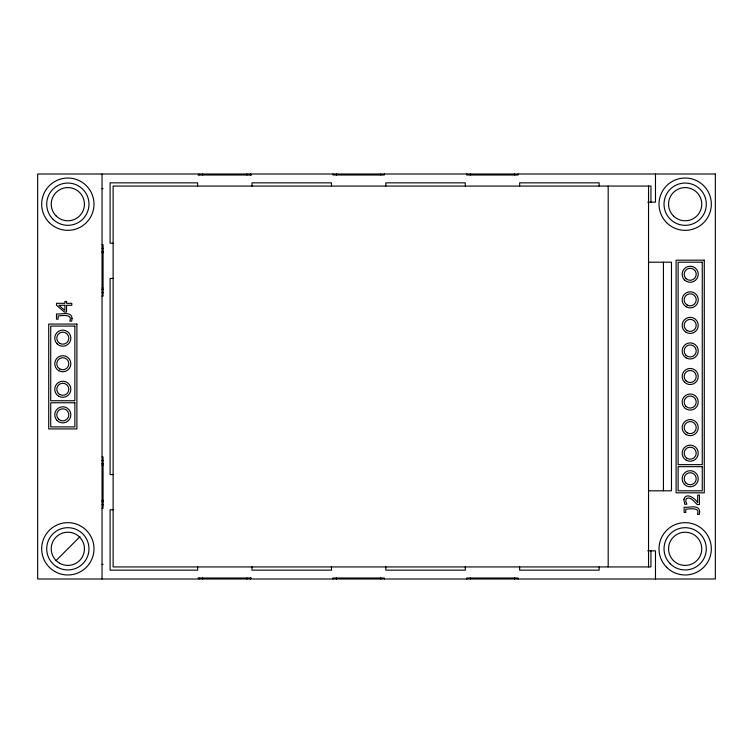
<?xml version="1.0" encoding="UTF-8"?>
<svg xmlns="http://www.w3.org/2000/svg" width="753" height="753" viewBox="0 0 753 753"><rect width="100%" height="100%" fill="white"/><g stroke="black" fill="none" stroke-linecap="round" stroke-linejoin="round"><path stroke-width="1.13" d="M55.91 560.75L79.969 536.682M198.02 174.997L251.596 174.997M102.05 188.589L103.057 188.589M647.768 202.171L655.477 202.171L655.477 173.999M113.119 243.228L110.098 243.228L110.098 182.847L197.644 182.847L197.644 186.066M102.05 244.734L103.057 244.734L103.057 296.051L102.05 296.051M102.05 248.255L103.057 248.255M102.05 251.276L103.057 251.276M102.05 252.782L103.057 252.782M648.474 262.195L671.469 262.195L671.469 490.805L648.474 490.805M113.119 278.441L110.098 278.441L110.098 474.559L113.119 474.559M102.05 288.004L103.057 288.004M102.05 289.51L103.057 289.51M102.05 292.531L103.057 292.531M102.05 456.949L103.057 456.949L103.057 508.266L102.05 508.266M102.05 460.469L103.057 460.469M102.05 463.49L103.057 463.49M102.05 464.996L103.057 464.996M102.05 500.218L103.057 500.218M102.05 501.724L103.057 501.724M102.05 504.745L103.057 504.745M113.119 509.772L110.098 509.772L110.098 570.153L197.644 570.153L197.644 566.934M647.768 550.829L655.477 550.829L655.477 579.001M102.05 564.411L103.057 564.411M198.02 578.003L251.596 578.003M663.421 262.195L663.421 490.805M650.95 202.171L650.95 186.066L113.119 186.066L113.119 566.934L650.95 566.934L650.95 550.829M648.54 186.066L648.54 566.934M608.189 186.066L608.189 566.934M599.134 186.066L599.134 182.847L519.636 182.847L519.636 186.066M599.134 566.934L599.134 570.153L519.636 570.153L519.636 566.934M518.13 173.999L518.13 174.997L466.813 174.997L466.813 173.999M518.13 579.001L518.13 578.003L466.813 578.003L466.813 579.001M514.61 173.999L514.61 174.997M514.61 578.003L514.61 579.001M470.333 173.999L470.333 174.997M470.333 578.003L470.333 579.001M465.298 186.066L465.298 182.847L385.809 182.847L385.809 186.066M465.298 566.934L465.298 570.153L385.809 570.153L385.809 566.934M384.303 173.999L384.303 174.997L332.977 174.997L332.977 173.999M384.303 579.001L384.303 578.003L332.977 578.003L332.977 579.001M380.773 173.999L380.773 174.997M380.773 578.003L380.773 579.001M336.506 173.999L336.506 174.997M336.506 578.003L336.506 579.001M331.471 186.066L331.471 182.847L251.982 182.847L251.982 186.066M331.471 566.934L331.471 570.153L251.982 570.153L251.982 566.934M250.467 173.999L250.467 174.997M250.467 578.003L250.467 579.001M246.946 173.999L246.946 174.997M246.946 578.003L246.946 579.001M202.67 173.999L202.67 174.997M202.67 578.003L202.67 579.001M199.15 173.999L199.15 174.997M199.15 578.003L199.15 579.001M102.05 173.999L102.05 579.001M72.015 318.425L71.714 321.136L69.775 321.136C73.013 313.653 61.934 315.742 58.113 315.94L58.113 319.178L56.494 319.178L56.494 313.907C60.795 314.792 71.808 310.725 72.015 318.425M699.659 511.692L699.358 514.393L697.419 514.393C700.657 506.91 689.579 509 685.757 509.197L685.757 512.435L684.138 512.435L684.138 507.164C688.44 508.049 699.452 503.983 699.659 511.692M683.884 499.333L684.741 504.275L686.924 504.162L685.738 501.611L686.209 498.627C690.68 496.048 694.351 502.091 697.297 504.595L699.443 504.595L699.443 495.145L697.683 495.145L697.683 502.675C695.33 498.524 686.077 491.7 683.884 499.333M715.35 173.999L37.65 173.999L37.65 579.001L715.35 579.001L715.35 173.999M704.281 260.18L676.109 260.18L676.109 492.82L704.281 492.82L704.281 260.18M702.267 262.195L678.124 262.195L678.124 464.648L702.267 464.648L702.267 262.195M66.537 301.482L64.89 301.482L64.89 303.308L56.494 303.308L56.494 305.2L64.372 312.043L66.537 312.043L66.537 305.276L71.799 305.276L71.799 303.308L66.537 303.308L66.537 301.482M64.89 305.276L58.903 305.276L64.89 310.443L64.89 305.276M76.891 324.072L48.719 324.072L48.719 428.928L76.891 428.928L76.891 324.072M74.876 326.087L50.733 326.087L50.733 400.747L74.876 400.747L74.876 326.087M74.876 402.761L50.733 402.761L50.733 426.913L74.876 426.913L74.876 402.761M702.267 466.662L678.124 466.662L678.124 490.805L702.267 490.805L702.267 466.662M56.099 215.923A16.604 16.604 0 0 0 83.875 208.477A16.604 16.604 0 0 0 63.544 188.146A16.604 16.604 0 0 0 56.099 215.923M59.534 563.197A16.604 16.604 0 0 0 84.44 548.815A16.604 16.604 0 0 0 59.534 534.442A16.604 16.604 0 0 0 59.534 563.197M673.427 560.561A16.604 16.604 0 0 0 701.203 553.116A16.604 16.604 0 0 0 680.863 532.785A16.604 16.604 0 0 0 673.427 560.561M673.427 215.923A16.604 16.604 0 0 0 701.203 208.477A16.604 16.604 0 0 0 680.863 188.146A16.604 16.604 0 0 0 673.427 215.923M666.659 567.32A26.167 26.167 0 0 0 710.437 555.592A26.167 26.167 0 0 0 678.387 523.551A26.167 26.167 0 0 0 666.659 567.32M670.217 563.762A21.131 21.131 0 0 0 705.57 554.283A21.131 21.131 0 0 0 679.695 528.408A21.131 21.131 0 0 0 670.217 563.762M687.178 458.408A6.033 6.033 0 0 0 696.233 453.174A6.033 6.033 0 0 0 687.178 447.95A6.033 6.033 0 0 0 687.178 458.408M687.178 432.843A6.033 6.033 0 0 0 696.233 427.619A6.033 6.033 0 0 0 687.178 422.386A6.033 6.033 0 0 0 687.178 432.843M685.927 406.328A6.033 6.033 0 0 0 696.026 403.617A6.033 6.033 0 0 0 688.628 396.229A6.033 6.033 0 0 0 685.927 406.328M685.927 380.773A6.033 6.033 0 0 0 696.026 378.062A6.033 6.033 0 0 0 688.628 370.664A6.033 6.033 0 0 0 685.927 380.773M685.927 355.209A6.033 6.033 0 0 0 696.026 352.508A6.033 6.033 0 0 0 688.628 345.109A6.033 6.033 0 0 0 685.927 355.209M687.178 330.614A6.033 6.033 0 0 0 696.233 325.381A6.033 6.033 0 0 0 687.178 320.157A6.033 6.033 0 0 0 687.178 330.614M687.178 305.05A6.033 6.033 0 0 0 696.233 299.826A6.033 6.033 0 0 0 687.178 294.592A6.033 6.033 0 0 0 687.178 305.05M685.927 278.535A6.033 6.033 0 0 0 696.026 275.833A6.033 6.033 0 0 0 688.628 268.435A6.033 6.033 0 0 0 685.927 278.535M684.505 382.195A8.048 8.048 0 0 0 697.965 378.58A8.048 8.048 0 0 0 688.11 368.725A8.048 8.048 0 0 0 684.505 382.195M684.505 407.75A8.048 8.048 0 0 0 697.965 404.145A8.048 8.048 0 0 0 688.11 394.28A8.048 8.048 0 0 0 684.505 407.75M686.171 434.585A8.048 8.048 0 0 0 698.247 427.619A8.048 8.048 0 0 0 686.171 420.645A8.048 8.048 0 0 0 686.171 434.585M686.171 332.355A8.048 8.048 0 0 0 698.247 325.381A8.048 8.048 0 0 0 686.171 318.415A8.048 8.048 0 0 0 686.171 332.355M686.171 306.8A8.048 8.048 0 0 0 698.247 299.826A8.048 8.048 0 0 0 686.171 292.851A8.048 8.048 0 0 0 686.171 306.8M686.171 357.91A8.048 8.048 0 0 0 698.247 350.945A8.048 8.048 0 0 0 686.171 343.97A8.048 8.048 0 0 0 686.171 357.91M684.505 279.956A8.048 8.048 0 0 0 697.965 276.351A8.048 8.048 0 0 0 688.11 266.487A8.048 8.048 0 0 0 684.505 279.956M57.115 420.532A8.048 8.048 0 0 0 70.584 416.917A8.048 8.048 0 0 0 60.72 407.062A8.048 8.048 0 0 0 57.115 420.532M58.536 419.11A6.033 6.033 0 0 0 68.636 416.4A6.033 6.033 0 0 0 61.247 409.001A6.033 6.033 0 0 0 58.536 419.11M59.788 368.951A6.033 6.033 0 0 0 68.843 363.718A6.033 6.033 0 0 0 59.788 358.494A6.033 6.033 0 0 0 59.788 368.951M59.788 394.506A6.033 6.033 0 0 0 68.843 389.282A6.033 6.033 0 0 0 59.788 384.049A6.033 6.033 0 0 0 59.788 394.506M685.927 483.002A6.033 6.033 0 0 0 696.026 480.292A6.033 6.033 0 0 0 688.628 472.903A6.033 6.033 0 0 0 685.927 483.002M58.781 370.692A8.048 8.048 0 0 0 70.857 363.718A8.048 8.048 0 0 0 58.781 356.753A8.048 8.048 0 0 0 58.781 370.692M57.115 343.857A8.048 8.048 0 0 0 70.584 340.243A8.048 8.048 0 0 0 60.72 330.388A8.048 8.048 0 0 0 57.115 343.857M59.788 343.387A6.033 6.033 0 0 0 68.843 338.163A6.033 6.033 0 0 0 59.788 332.93A6.033 6.033 0 0 0 59.788 343.387M684.505 484.424A8.048 8.048 0 0 0 697.965 480.819A8.048 8.048 0 0 0 688.11 470.954A8.048 8.048 0 0 0 684.505 484.424M686.171 460.149A8.048 8.048 0 0 0 698.247 453.174A8.048 8.048 0 0 0 686.171 446.2A8.048 8.048 0 0 0 686.171 460.149M58.781 396.247A8.048 8.048 0 0 0 70.857 389.282A8.048 8.048 0 0 0 58.781 382.308A8.048 8.048 0 0 0 58.781 396.247M674.594 222.483A21.131 21.131 0 0 0 706.295 204.185A21.131 21.131 0 0 0 674.594 185.878A21.131 21.131 0 0 0 674.594 222.483M666.659 222.681A26.167 26.167 0 0 0 710.437 210.953A26.167 26.167 0 0 0 678.387 178.913A26.167 26.167 0 0 0 666.659 222.681M54.753 571.471A26.167 26.167 0 0 0 94.003 548.815A26.167 26.167 0 0 0 54.753 526.159A26.167 26.167 0 0 0 54.753 571.471M57.275 567.122A21.131 21.131 0 0 0 88.967 548.815A21.131 21.131 0 0 0 57.275 530.517A21.131 21.131 0 0 0 57.275 567.122M52.898 219.123A21.131 21.131 0 0 0 88.252 209.654A21.131 21.131 0 0 0 62.367 183.77A21.131 21.131 0 0 0 52.898 219.123M49.34 222.681A26.167 26.167 0 0 0 93.108 210.953A26.167 26.167 0 0 0 61.068 178.913A26.167 26.167 0 0 0 49.34 222.681"/></g></svg>
